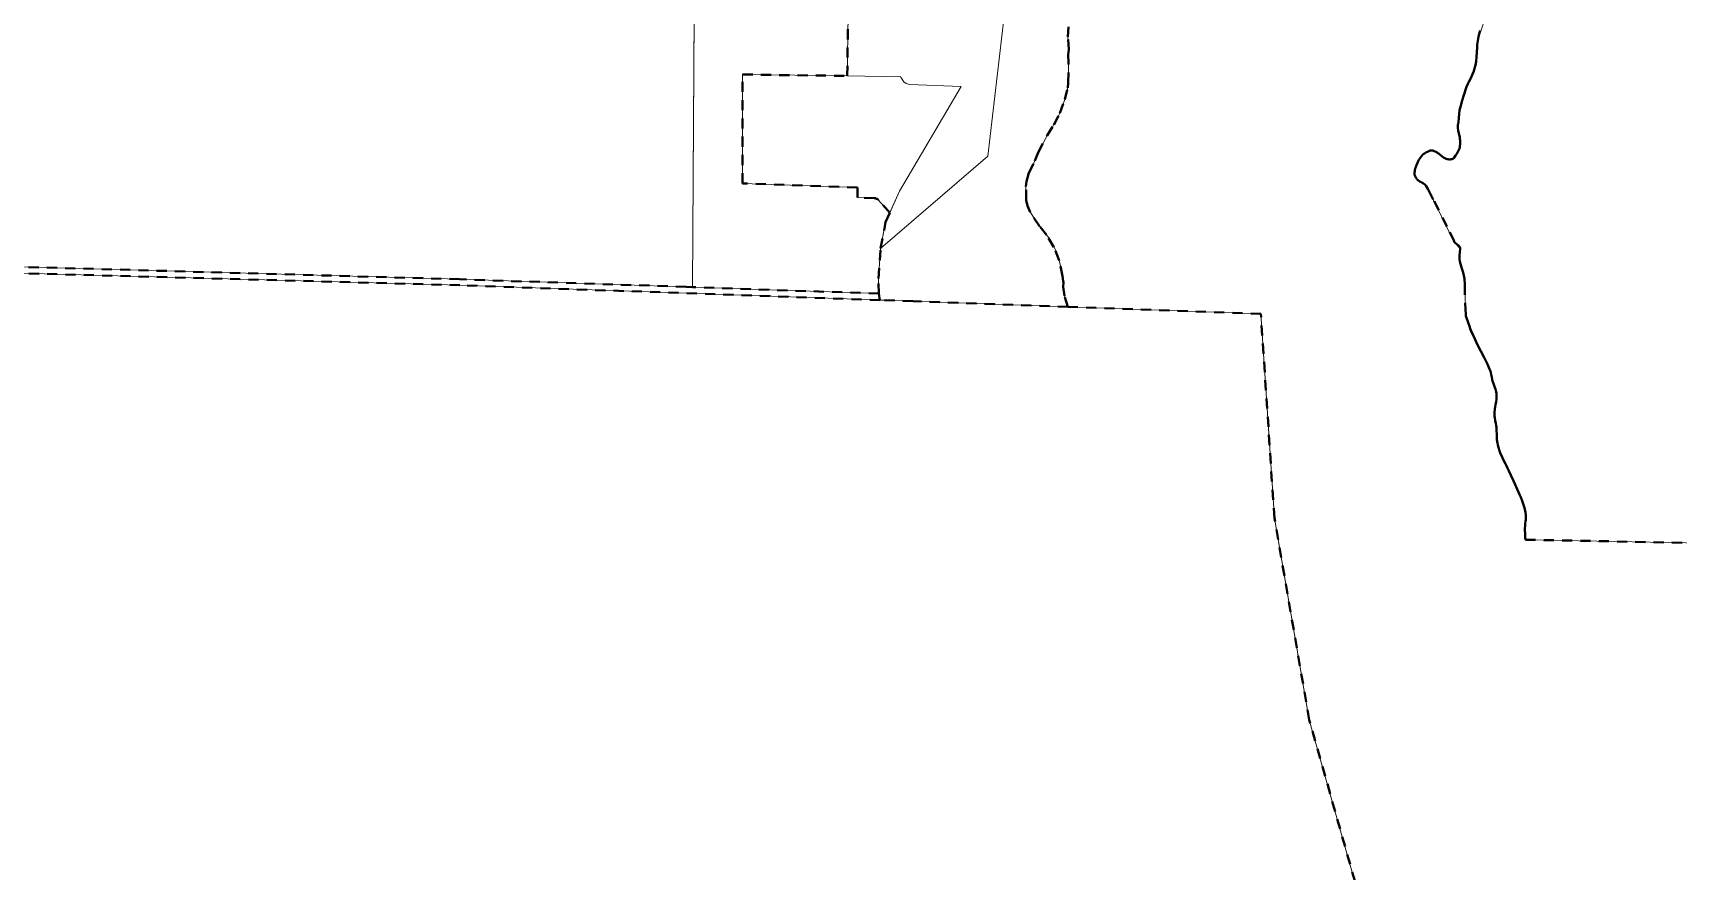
# Model space of a CAD drawing. Header units: feet. Extents: x -903180 to 1023491, y -707744 to 564635.
# Drawn here: x -329847 to -310438, y 81383 to 91275 of the extents above; entities that cross this region are included whole.
import ezdxf

# ---------------------------------------------------------------- set-up
doc = ezdxf.new("R2010")
doc.units = ezdxf.units.FT
doc.header["$LTSCALE"] = 80
doc.linetypes.add('SHORT_DASHED', pattern=[2.7, 1.5, -1.2])
doc.layers.add('13', color=7, linetype='SHORT_DASHED', lineweight=40)
doc.layers.add('58', color=7, linetype='Continuous', lineweight=13)

msp = doc.modelspace()

# ---------------------------------------------------------------- linework, layer by layer
at = {"layer": '13'}
for points in [[(-319866.77, 88199.09), (-319870.99, 88377.49), (-319845.98, 88732.1), (-319786.67, 89041.54), (-319736.97, 89152.47), (-319874.4, 89306.48), (-319880.63, 89311.3), (-319887.23, 89315.07), (-319894.77, 89318.73), (-319904.19, 89321.88), (-319912.04, 89323.87), (-319920.83, 89324.6), (-320120.35, 89331.58), (-320120.35, 89451.65), (-321477.05, 89498.82), (-321474.5, 90784.47), (-320239.05, 90767.29), (-320230.71, 91487.24)], [(-317636.96, 88042.53), (-317677.24, 88172.07), (-317691.47, 88278.96), (-317690.44, 88333.33), (-317694.24, 88345.49), (-317699.14, 88406.01), (-317739.97, 88590.09), (-317801.41, 88748.36), (-317889.29, 88893.03), (-317969.9, 88995.25), (-318081.55, 89160.51), (-318114.35, 89235.66), (-318127.2, 89302.37), (-318132.22, 89463.62), (-318125.11, 89519.89), (-318096.98, 89624.11), (-318027.88, 89765.85), (-317987.79, 89863.8), (-317881.32, 90065.27), (-317802.49, 90188.69), (-317733.47, 90326.4), (-317672.03, 90488.42), (-317639.23, 90626.8), (-317632.05, 90687.1), (-317629.63, 90922.74), (-317631.92, 91015.45), (-317624.67, 91079.77), (-317635.99, 91227.05), (-317626.27, 91422.27)], [(-312771.64, 91302.69), (-312790.8, 91230.97), (-312801.61, 91181.36), (-312806.52, 91135.18), (-312809.47, 91099.32), (-312814.38, 90993.7), (-312820.76, 90939.66), (-312829.6, 90895.94), (-312843.85, 90844.36), (-312849.37, 90825.2), (-312862.88, 90789.58), (-312884.13, 90742.67), (-312907.45, 90696.33), (-312918.01, 90674.22), (-312932.75, 90638.6), (-312964.2, 90541.08), (-312983.84, 90476.96), (-313005.71, 90401.55), (-313015.04, 90363.96), (-313021.67, 90312.87), (-313023.39, 90277.01), (-313028.31, 90219.77), (-313029.66, 90212.89), (-313031.99, 90205.65), (-313033.59, 90199.75), (-313034.94, 90192.38), (-313035.55, 90184.03), (-313035.8, 90169.29), (-313034.69, 90153.32), (-313030.39, 90122.73), (-313019.83, 90072.74), (-313014.43, 90046.71), (-313011.72, 90023.99), (-313010.13, 90005.44), (-313010, 89982.96), (-313010.49, 89958.39), (-313011.85, 89940.58), (-313013.57, 89928.18), (-313017.12, 89912.21), (-313020.32, 89902.14), (-313026.58, 89886.54), (-313038.5, 89865.29), (-313049.31, 89847.24), (-313062.82, 89826.97), (-313085.06, 89798.6), (-313090.22, 89793.19), (-313096.48, 89788.89), (-313103.85, 89786.07), (-313113.56, 89783.49), (-313127.31, 89782.14), (-313138, 89782.14), (-313149.67, 89783.24), (-313161.83, 89785.7), (-313175.09, 89789.51), (-313189.47, 89795.52), (-313204.09, 89803.39), (-313222.02, 89816.53), (-313243.77, 89835.69), (-313256.17, 89846.37), (-313272.01, 89857.68), (-313280.12, 89862.59), (-313296.82, 89871.44), (-313316.23, 89880.77), (-313330.72, 89885.56), (-313338.71, 89887.4), (-313346.45, 89888.39), (-313353.58, 89887.65), (-313362.3, 89885.56), (-313377.16, 89880.15), (-313394.36, 89873.15), (-313413.89, 89863.7), (-313429.48, 89853.99), (-313437.47, 89847.97), (-313447.29, 89839.14), (-313460.43, 89826.36), (-313476.64, 89806.71), (-313486.47, 89792.83), (-313495.43, 89778.09), (-313504.52, 89761.51), (-313513.24, 89743.46), (-313525.04, 89715.7), (-313535.48, 89684.25), (-313537.75, 89677.31), (-313539.35, 89670.93), (-313542.79, 89655.94), (-313545.13, 89642.48)], [(-313547.45, 89614.96), (-313547.5, 89610.61), (-313547.25, 89607.33), (-313546.79, 89603.46), (-313545.97, 89599.59), (-313544.92, 89596.55), (-313543.75, 89593.88), (-313542.25, 89590.99), (-313537.83, 89583.44), (-313530.21, 89569.49), (-313524.38, 89558.74), (-313521.7, 89554.1), (-313519.03, 89550), (-313517.4, 89547.67), (-313514.85, 89544.66), (-313512.24, 89541.74), (-313509.32, 89538.95), (-313506.4, 89536.3), (-313500.44, 89531.6), (-313490, 89524.69), (-313479.92, 89519), (-313467.39, 89512.42), (-313442.12, 89498.51), (-313424.42, 89486.22), (-313416.56, 89477.87), (-313408.95, 89466.07), (-313391.01, 89436.83), (-313380.94, 89417.42), (-313315.84, 89289.16), (-313131.8, 88922.58), (-313119.27, 88897.14), (-313104.16, 88866.55), (-313083.89, 88823.55), (-313079.22, 88813.97), (-313075.79, 88807.46), (-313071.73, 88802.42), (-313067.68, 88797.75), (-313060.43, 88791.12), (-313037.09, 88772.81), (-313027.51, 88764.95), (-313021.37, 88759.3), (-313017.68, 88755.24), (-313014.36, 88750.69), (-313012.89, 88748.52), (-313010.77, 88744.12), (-313009.63, 88741.02), (-313008.71, 88737.24), (-313008.28, 88733.89), (-313008.19, 88731.53), (-313008.37, 88728.52), (-313015.28, 88647.49), (-313016.14, 88633.85), (-313016.26, 88621.81), (-313015.4, 88603.38), (-313011.83, 88577.71), (-313005.94, 88550.19), (-312998.44, 88523.9), (-312989.97, 88496.62), (-312974.37, 88447.35), (-312968.6, 88426.47), (-312965.04, 88412.34), (-312960.65, 88390.52), (-312957.95, 88371.72), (-312955, 88305.37), (-312950.83, 88090.49), (-312947.39, 88012.35), (-312942.72, 87954.12), (-312940.51, 87937.17), (-312938.05, 87924.89), (-312913.48, 87856.34), (-312895.79, 87802.03), (-312888.91, 87783.11), (-312877.85, 87756.82), (-312837.31, 87666.41), (-312814.46, 87619.24), (-312763.35, 87517.76), (-312730.42, 87451.91), (-312687.66, 87364.44), (-312663.83, 87308.42), (-312652.77, 87284.1), (-312647.12, 87265.42), (-312641.71, 87241.83), (-312636.8, 87211.12), (-312631.27, 87184.21), (-312626.85, 87166.39), (-312623.47, 87156.13), (-312616.22, 87136.78), (-312602.47, 87102.02), (-312597.8, 87088.44), (-312591.9, 87070.31), (-312587.85, 87055.88), (-312584.35, 87040.65), (-312583.06, 87034.75), (-312581.22, 87022.9), (-312579.93, 87010.24)], [(-313545.13, 89642.48), (-313546.66, 89627.87), (-313547.19, 89620.33), (-313547.45, 89614.96)], [(-319866.77, 88199.09), (-322065.95, 88274.65), (-322141.62, 88277.83), (-324813, 88367.45), (-330130.91, 88518.37), (-332896.77, 88535.33), (-335522.24, 88561.57), (-335523.68, 88488.8)], [(-319855.32, 88122.61), (-324809.4, 88297.22), (-330141.6, 88443.85), (-335447.82, 88485.6), (-335523.68, 88488.8)], [(-317636.96, 88042.53), (-319463.9, 88108.82), (-319855.32, 88122.61), (-319866.77, 88199.09)], [(-314131.83, 80840.72), (-314789.39, 83166.49), (-315200.23, 85548.25), (-315359.85, 87959.91), (-317636.96, 88042.53)], [(-312579.93, 87010.24), (-312579.32, 86999.92), (-312579.14, 86982.23), (-312579.26, 86977.13), (-312579.75, 86965.88), (-312580.61, 86954.77)], [(-312580.61, 86954.77), (-312584.95, 86918.33), (-312590.23, 86890.2), (-312595.88, 86858.14), (-312598.83, 86841.06), (-312601.17, 86825.7), (-312603.75, 86803.34), (-312604.98, 86785.28), (-312604.98, 86768.58), (-312603.63, 86752.98), (-312601.05, 86733.81), (-312594.67, 86700.88), (-312587.67, 86666.36), (-312582.5, 86640.19), (-312580.42, 86623.85), (-312578.33, 86592.15), (-312577.71, 86528.03), (-312577.34, 86507.89), (-312576.73, 86494.99), (-312575.87, 86482.94), (-312574.76, 86472.01), (-312573.41, 86460.7), (-312571.94, 86450.38), (-312569.97, 86437.48), (-312565.55, 86413.89), (-312561.49, 86395.83), (-312554.12, 86368.43), (-312549.7, 86353.57), (-312542.33, 86331.94), (-312532.62, 86308.11), (-312518.86, 86278.51), (-312499.82, 86240.29), (-312473.53, 86188.57), (-312466.78, 86175.41), (-312449.21, 86138.31), (-312438.4, 86114.97), (-312434.34, 86106.13), (-312410.27, 86054.28), (-312379.55, 85987.19), (-312365.17, 85955), (-312336.3, 85890.5), (-312304.48, 85818.24), (-312294.28, 85794.9), (-312276.59, 85751.9), (-312267.88, 85728.43), (-312255.84, 85691.95), (-312249.94, 85670.2), (-312238.88, 85615.77), (-312234.83, 85588.38), (-312233.23, 85570.93), (-312233.11, 85552.26), (-312234.82, 85527.2), (-312236.79, 85510), (-312239.98, 85485.43), (-312243.67, 85455.33), (-312245.39, 85429.9), (-312245.51, 85410.49), (-312243.79, 85367), (-312243.05, 85352.26), (-312240.1, 85314.18), (-312238.75, 85300.54), (-312238.02, 85293.66), (-309504.75, 85241.48)]]:
    msp.add_lwpolyline(points, dxfattribs=at)
at = {"layer": '58'}
for points in [[(-322031.92, 94079.27), (-322065.95, 88274.65)], [(-320230.71, 91487.24), (-320239.05, 90767.29), (-321474.5, 90784.47), (-321477.05, 89498.82), (-320120.35, 89451.65), (-320120.35, 89331.58), (-319912.04, 89323.87), (-319904.19, 89321.88), (-319894.77, 89318.73), (-319880.63, 89311.3), (-319874.4, 89306.48), (-319736.97, 89152.47), (-319786.67, 89041.54), (-319845.98, 88732.1), (-319870.99, 88377.49), (-319866.77, 88199.09), (-322065.95, 88274.65), (-322032.16, 94039.1)], [(-318140.03, 93599.73), (-318581.99, 89820.59), (-319845.98, 88732.1), (-319786.67, 89041.54), (-319623.12, 89406.62), (-318897.07, 90642.49), (-319505.91, 90664.99), (-319531.62, 90674.18), (-319544.84, 90679.62), (-319571.38, 90697.3), (-319588.11, 90720.63), (-319597.96, 90739.42), (-319611.8, 90758.22), (-320239.05, 90767.29), (-320230.71, 91487.24)], [(-317631, 91319.18), (-317636.21, 91220.25), (-317635.36, 91193.62), (-317630.26, 91148.37), (-317625.26, 91102.06), (-317624.37, 91078.26), (-317627.25, 91054.87), (-317631.85, 91006.96), (-317629.93, 90941.61), (-317629.77, 90789.63), (-317632.26, 90682.3), (-317642, 90611.27), (-317665.14, 90511.62), (-317694.48, 90422.2), (-317735.39, 90322.11), (-317774.77, 90240.32), (-317821.2, 90158.23), (-317882.39, 90063.16), (-317924.15, 89982.96), (-317987.55, 89864.3), (-318040.19, 89739.37), (-318062.85, 89695.09), (-318087.44, 89645.85), (-318106.37, 89598.32), (-318118.48, 89552.54), (-318129.78, 89490.55), (-318133.28, 89432.78), (-318132.28, 89371.14), (-318128.72, 89318.63), (-318122.93, 89271.44), (-318109.94, 89221.97), (-318089.9, 89175.23), (-318043.68, 89100.63), (-317967.72, 88992.33), (-317907.3, 88916.67), (-317863.31, 88855.63), (-317834.29, 88808.92), (-317803.62, 88752.73), (-317783.57, 88710.61), (-317763.43, 88661), (-317745.44, 88608.17), (-317726.52, 88540.15), (-317714.67, 88489.16), (-317706.3, 88447.01), (-317698.37, 88400.72), (-317695.83, 88361.68), (-317695.39, 88355.8), (-317694.75, 88349.48), (-317693.67, 88343.49), (-317692.3, 88339.33), (-317691.01, 88336.22), (-317690.09, 88330.38), (-317689.85, 88326.98), (-317690.05, 88315.91), (-317690.87, 88302), (-317686.56, 88233.09), (-317675.09, 88170.63), (-317653.74, 88084.3), (-317637.06, 88042.66), (-319463.9, 88108.82), (-319855.32, 88122.61), (-319866.77, 88199.09), (-319870.99, 88377.49), (-319845.98, 88732.1), (-318581.99, 89820.59), (-318140.03, 93599.73)], [(-309504.75, 85241.48), (-312236.99, 85293.83), (-312238.95, 85302.64), (-312244.82, 85407.85), (-312234.06, 85578.62), (-312249.23, 85671.59), (-312302.32, 85813.48), (-312442.93, 86127.31), (-312527.36, 86292.68), (-312572.61, 86456.32), (-312580.45, 86623.43), (-312605.69, 86768.79), (-312600.47, 86825.37), (-312580.45, 86955.06), (-312583.93, 87039.05), (-312623.97, 87155.69), (-312655.31, 87287.99), (-312873.59, 87771.4), (-312942.54, 87949.49), (-312956.9, 88355.97), (-313015.65, 88636.69), (-313008.25, 88730.25), (-313077.88, 88807.5), (-313077.88, 88807.5), (-313373.82, 89403.28), (-313411.25, 89469.65), (-313523.09, 89555.82), (-313543.11, 89593.68), (-313547.03, 89621.1), (-313538.32, 89674.63), (-313502.64, 89765.15), (-313440.84, 89845.23), (-313342.48, 89888.52), (-313276.33, 89860.66), (-313200.17, 89800.61), (-313100.95, 89787.11), (-313100.95, 89787.11), (-313087.02, 89796.69), (-313040.45, 89861.75), (-313018.69, 89907.88), (-313009.12, 90001.01), (-313035.23, 90191.63), (-313026.53, 90222.97), (-313014.34, 90364.4), (-312975.17, 90508.02), (-312932.95, 90637.27), (-312869.85, 90775.67), (-312843.75, 90844.85), (-312814.6, 90991.08), (-312807.97, 91132.74), (-312791.97, 91211.18), (-312722.01, 91430.36)], [(-314131.83, 80840.72), (-314789.39, 83166.49), (-315200.23, 85548.25), (-315359.85, 87959.91), (-319463.9, 88108.82), (-324809.4, 88297.22), (-330141.6, 88443.85), (-335447.82, 88485.6), (-340551.98, 88701.08), (-353775.45, 89188.13), (-353938.79, 88950.68), (-354320.44, 88272.01), (-354511.28, 87832.97), (-354686.03, 87327.45), (-354882.9, 86485.56), (-354982.62, 85916.53), (-354986.13, 85896.5)], [(-322065.95, 88274.65), (-324813, 88367.45), (-330130.91, 88518.37), (-332896.77, 88535.33), (-335522.24, 88561.57), (-335523.68, 88488.8), (-340185.3, 88685.6)]]:
    msp.add_lwpolyline(points, dxfattribs=at)
msp.add_lwpolyline([(-320239.05, 90767.29), (-319611.8, 90758.22), (-319597.96, 90739.42), (-319588.11, 90720.63), (-319571.38, 90697.3), (-319544.84, 90679.62), (-319505.91, 90664.99), (-318897.07, 90642.49), (-319623.12, 89406.62), (-319736.97, 89152.47), (-319874.4, 89306.48), (-319880.63, 89311.3), (-319894.77, 89318.73), (-319904.19, 89321.88), (-319912.04, 89323.87), (-319920.83, 89324.6), (-320120.35, 89331.58), (-320120.35, 89451.65), (-321477.05, 89498.82), (-321474.5, 90784.47)], close=True, dxfattribs=at)

doc.saveas('drawing.dxf')
